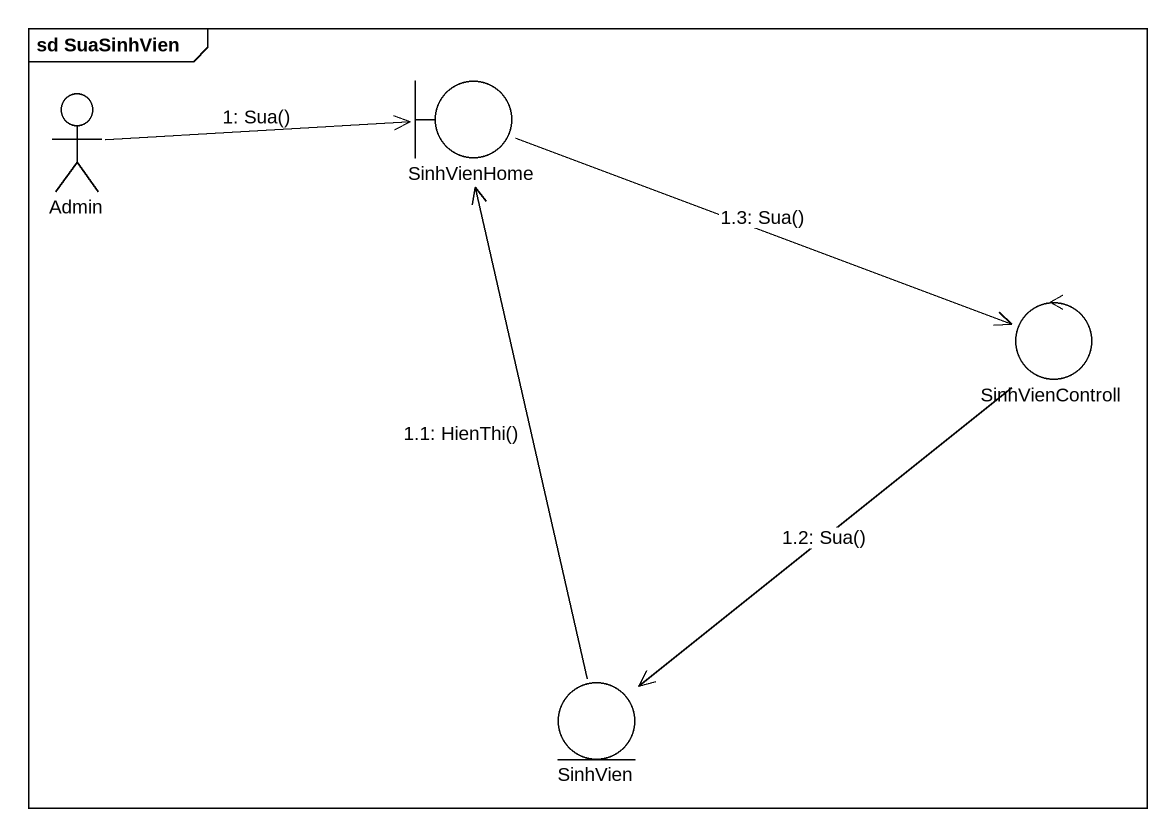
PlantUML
@startuml
mainframe sd SuaSinhVien
actor Admin
boundary SinhVienHome
control SinhVienControll
entity SinhVien
Admin -right-> SinhVienHome : 1: Sua()
SinhVien -up-> SinhVienHome : 1.1: HienThi()
SinhVienControll --> SinhVien : 1.2: Sua()
SinhVienHome -right-> SinhVienControll : 1.3: Sua()
@enduml
